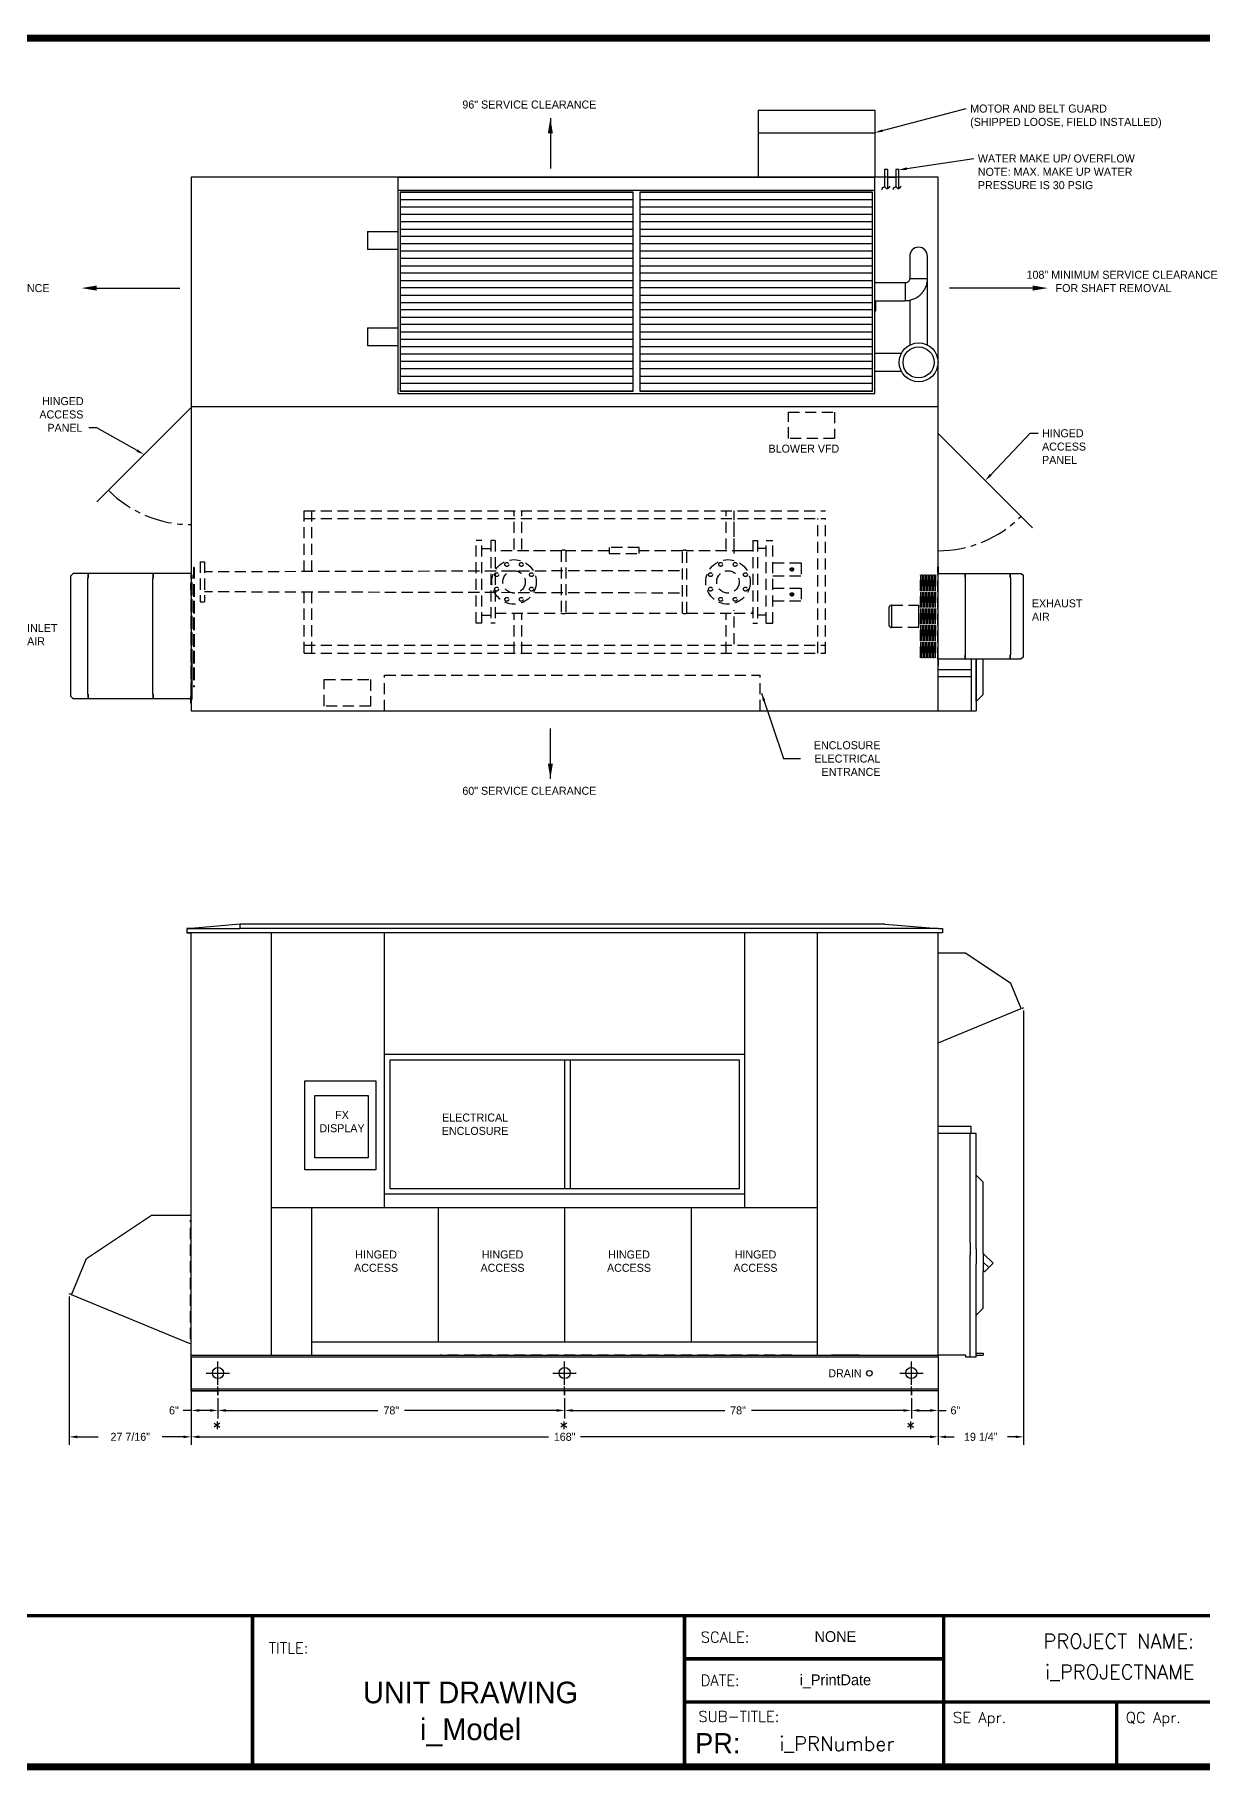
# Model space of a CAD drawing. Header units: inches. Extents: x -268 to 373, y -127 to 277.
# Drawn here: x -52.9 to 209.7, y -118.4 to 272 of the extents above; entities that cross this region are included whole.
import ezdxf
from ezdxf.enums import TextEntityAlignment as Align

# ---------------------------------------------------------------- set-up
doc = ezdxf.new("R2010")
doc.units = ezdxf.units.IN
doc.header["$MEASUREMENT"] = 0
doc.linetypes.add('CENTER', pattern=[2, 1.25, -0.25, 0.25, -0.25])
doc.linetypes.add('HIDDEN', pattern=[0.375, 0.25, -0.125])
doc.layers.get('0').update_dxf_attribs({"color": 10})
doc.layers.get('Defpoints').update_dxf_attribs({"color": 10})
doc.styles.add('ROMANS', font='romans.shx', dxfattribs={"height": 0.125})
doc.styles.add('SIMPLEX', font='SIMPLEX')
doc.dimstyles.get("Standard").update_dxf_attribs({"dimscale": 10, "dimtxt": 0.18, "dimasz": 0.18, "dimexe": 0.18, "dimexo": 0.0625, "dimgap": 0.09, "dimtad": 0, "dimtih": 1, "dimtoh": 1, "dimdec": 4, "dimzin": 0, "dimdsep": 46, "dimlunit": 5, "dimtxsty": 'Standard', "dimcen": -0.2, "dimadec": 0, "dimazin": 0, "dimtfac": 1, "dimtdec": 4, "dimtofl": 0, "dimtmove": 0, "dimatfit": 3, "dimfxl": 1, "dimfrac": 2, "dimtolj": 1, "dimtzin": 0, "dimarcsym": 0})

# ---------------------------------------------------------------- blocks, each defined once
blk = doc.blocks.new('*D18')
at = {"color": 0, "lineweight": -2, "ltscale": 5}
for p, q in [((-45.16, -11.84), (-45.16, -45.21)), ((-17.71, -25.69), (-17.71, -45.21)), ((-43.36, -43.41), (-38.64, -43.41)), ((-19.51, -43.41), (-24.24, -43.41))]:
    blk.add_line(p, q, dxfattribs=at)
at = {"color": 0, "ltscale": 5}
for points in [[(-43.36, -43.11), (-43.36, -43.71), (-45.16, -43.41)], [(-19.51, -43.11), (-19.51, -43.71), (-17.71, -43.41)]]:
    blk.add_solid(points, dxfattribs=at)
at = {"layer": 'Defpoints', "color": 0, "ltscale": 5}
for p in [(-45.16, -11.21), (-17.71, -25.06), (-17.71, -43.41)]:
    blk.add_point(p, dxfattribs=at)
at = {"color": 0, "ltscale": 5, "insert": (-31.44, -43.41), "char_height": 1.8, "attachment_point": 5}
blk.add_mtext('\\A1;27 7/16"', dxfattribs=at)
blk = doc.blocks.new('*D19')
at = {"color": 0, "lineweight": -2, "ltscale": 5}
for p, q in [((169.52, 52.5), (169.52, -45.21)), ((150.29, -26.06), (150.29, -45.21)), ((152.09, -43.41), (153.9, -43.41)), ((167.72, -43.41), (165.9, -43.41))]:
    blk.add_line(p, q, dxfattribs=at)
at = {"color": 0, "ltscale": 5}
for points in [[(152.09, -43.11), (152.09, -43.71), (150.29, -43.41)], [(167.72, -43.11), (167.72, -43.71), (169.52, -43.41)]]:
    blk.add_solid(points, dxfattribs=at)
at = {"layer": 'Defpoints', "color": 0, "ltscale": 5}
for p in [(169.52, 53.12), (150.29, -25.44), (150.29, -43.41)]:
    blk.add_point(p, dxfattribs=at)
at = {"color": 0, "ltscale": 5, "insert": (159.9, -43.41), "char_height": 1.8, "attachment_point": 5}
blk.add_mtext('\\A1;19 1/4"', dxfattribs=at)

msp = doc.modelspace()

# ---------------------------------------------------------------- linework, layer by layer
at = {"color": 1, "linetype": 'Continuous'}
for p, q in [((109.80138, 255.01096), (109.80138, 249.91996)), ((109.80138, 255.01096), (136.05138, 255.01096)), ((136.05138, 255.01096), (136.05138, 249.91996)), ((109.80138, 249.91996), (136.05138, 249.91996)), ((109.80138, 249.91996), (109.80138, 239.88596)), ((136.05138, 249.91996), (136.05138, 239.88596)), ((28.80138, 239.88596), (136.05138, 239.88596)), ((28.80138, 237.01096), (28.80138, 239.88596)), ((136.05138, 237.01096), (136.05138, 239.88596)), ((28.80138, 234.76096), (28.80138, 237.01096)), ((28.80138, 237.01096), (136.05138, 237.01096)), ((28.81738, 234.76096), (28.80138, 234.76096)), ((28.80138, 193.51096), (28.80138, 234.76096)), ((28.81738, 193.51096), (28.81738, 234.76096)), ((81.67638, 236.51096), (29.30138, 236.51096)), ((29.30138, 236.51096), (29.30138, 191.76096)), ((81.67638, 236.44082), (29.32464, 236.44082)), ((81.67638, 234.84082), (29.32464, 234.84082)), ((81.67638, 191.76096), (81.67638, 236.51096)), ((135.55138, 236.51096), (83.17638, 236.51096)), ((83.17638, 236.51096), (83.17638, 191.76096)), ((135.55138, 236.44082), (83.19964, 236.44082)), ((135.55138, 234.84082), (83.19964, 234.84082)), ((135.55138, 191.76096), (135.55138, 236.51096)), ((136.03538, 234.76096), (136.05138, 234.76096)), ((136.03538, 193.51096), (136.03538, 234.76096)), ((136.05138, 234.76096), (136.05138, 237.01096)), ((136.05138, 193.51096), (136.05138, 234.76096)), ((81.67638, 233.15194), (29.32464, 233.15194)), ((81.67638, 231.55194), (29.32464, 231.55194)), ((135.55138, 233.15194), (83.19964, 233.15194)), ((135.55138, 231.55194), (83.19964, 231.55194)), ((21.92638, 227.67726), (21.92638, 223.67718)), ((21.92638, 227.67726), (28.80138, 227.67726)), ((81.67638, 229.86305), (29.32464, 229.86305)), ((81.67638, 228.17416), (29.32464, 228.17416)), ((81.67638, 226.57416), (29.32464, 226.57416)), ((135.55138, 229.86305), (83.19964, 229.86305)), ((135.55138, 228.17416), (83.19964, 228.17416)), ((135.55138, 226.57416), (83.19964, 226.57416)), ((28.80138, 223.67726), (21.92638, 223.67726)), ((81.67638, 224.88527), (29.32464, 224.88527)), ((81.67638, 223.28527), (29.32464, 223.28527)), ((135.55138, 224.88527), (83.19964, 224.88527)), ((135.55138, 223.28527), (83.19964, 223.28527)), ((81.67638, 221.59638), (29.32464, 221.59638)), ((81.67638, 219.90749), (29.32464, 219.90749)), ((135.55138, 221.59638), (83.19964, 221.59638)), ((135.55138, 219.90749), (83.19964, 219.90749)), ((143.91038, 222.15188), (143.91038, 219.15188)), ((143.91038, 219.15188), (143.91038, 217.15188)), ((147.91038, 219.15188), (147.91038, 222.15188)), ((147.91038, 217.15188), (147.91038, 219.15188)), ((81.67638, 218.30749), (29.32464, 218.30749)), ((81.67638, 216.6186), (29.32464, 216.6186)), ((81.67638, 215.0186), (29.32464, 215.0186)), ((135.55138, 218.30749), (83.19964, 218.30749)), ((135.55138, 216.6186), (83.19964, 216.6186)), ((135.55138, 215.0186), (83.19964, 215.0186)), ((142.92638, 216.13596), (136.05138, 216.13596)), ((142.92638, 216.13596), (142.92638, 212.13588)), ((143.91038, 217.15188), (147.91046, 217.15188)), ((147.91038, 202.15221), (147.91038, 217.15188)), ((81.67638, 213.32971), (29.32464, 213.32971)), ((81.67638, 211.64082), (29.32464, 211.64082)), ((135.55138, 213.32971), (83.19964, 213.32971)), ((135.55138, 211.64082), (83.19964, 211.64082)), ((136.05138, 212.13596), (142.92638, 212.13596)), ((136.30138, 211.88596), (136.05138, 211.88596)), ((136.30138, 209.88596), (136.30138, 211.88596)), ((143.91038, 212.23752), (143.91038, 202.15211)), ((81.67638, 210.04082), (29.32464, 210.04082)), ((81.67638, 208.35194), (29.32464, 208.35194)), ((135.55138, 210.04082), (83.19964, 210.04082)), ((135.55138, 208.35194), (83.19964, 208.35194)), ((136.05138, 209.88596), (136.30138, 209.88596)), ((21.92638, 205.99438), (21.92638, 201.9943)), ((21.92638, 205.99438), (28.80138, 205.99438)), ((81.67638, 206.75194), (29.32464, 206.75194)), ((81.67638, 205.06305), (29.32464, 205.06305)), ((81.67638, 203.37416), (29.32464, 203.37416)), ((135.55138, 206.75194), (83.19964, 206.75194)), ((135.55138, 205.06305), (83.19964, 205.06305)), ((135.55138, 203.37416), (83.19964, 203.37416)), ((28.80138, 201.99438), (21.92638, 201.99438)), ((81.67638, 201.77416), (29.32464, 201.77416)), ((81.67638, 200.08527), (29.32464, 200.08527)), ((135.55138, 201.77416), (83.19964, 201.77416)), ((135.55138, 200.08527), (83.19964, 200.08527)), ((142.01932, 200.26096), (136.05138, 200.26096)), ((81.67638, 198.48527), (29.32464, 198.48527)), ((81.67638, 196.79638), (29.32464, 196.79638)), ((135.55138, 198.48527), (83.19964, 198.48527)), ((135.55138, 196.79638), (83.19964, 196.79638)), ((136.05138, 196.26096), (142.01932, 196.26096)), ((28.80138, 191.26096), (28.80138, 193.51096)), ((28.81738, 193.51096), (28.80138, 193.51096)), ((29.30138, 191.76096), (81.67638, 191.76096)), ((81.67638, 195.10749), (29.32464, 195.10749)), ((81.67638, 193.50749), (29.32464, 193.50749)), ((81.67638, 191.8186), (29.32464, 191.8186)), ((83.17638, 191.76096), (135.55138, 191.76096)), ((135.55138, 195.10749), (83.19964, 195.10749)), ((135.55138, 193.50749), (83.19964, 193.50749)), ((135.55138, 191.8186), (83.19964, 191.8186)), ((136.03538, 193.51096), (136.05138, 193.51096)), ((136.05138, 191.26096), (136.05138, 193.51096)), ((28.80138, 191.26096), (136.05138, 191.26096))]:
    msp.add_line(p, q, dxfattribs=at)
at = {"color": 1, "ltscale": 5}
for p, q in [((63.07601, 253.18185), (63.07601, 241.89941)), ((150.28542, 239.88596), (-17.71458, 239.88596)), ((-17.71458, 239.88596), (-17.71458, 119.88596)), ((138.96434, 241.66457), (138.23276, 241.66457)), ((138.23276, 241.66457), (138.23276, 237.73298)), ((138.96434, 237.36658), (138.96434, 241.66457)), ((138.96434, 239.88596), (140.75712, 239.88596)), ((141.48869, 241.66457), (140.75712, 241.66457)), ((140.75712, 241.66457), (140.75712, 237.73298)), ((141.48869, 237.36658), (141.48869, 241.66457)), ((150.28542, 119.88596), (150.28542, 239.88596)), ((-40.59106, 214.96465), (-20.31737, 214.96465)), ((173.1619, 214.96465), (152.88821, 214.96465)), ((-17.71458, 188.12985), (-38.92778, 166.91664)), ((150.28542, 188.26096), (-17.71458, 188.26096)), ((150.28542, 182.26096), (171.49862, 161.04776)), ((150.22917, 150.8608), (150.22917, 152.2973)), ((150.22917, 152.2973), (150.29167, 152.2973)), ((150.29167, 150.8608), (150.29167, 152.2973)), ((150.29267, 152.2973), (150.29267, 150.8598)), ((-44.78153, 150.24105), (-44.37825, 150.67755)), ((-44.78153, 123.11405), (-44.78153, 150.24105)), ((-44.37825, 150.67755), (-44.32143, 150.67755)), ((-17.59058, 150.74005), (-44.26277, 150.74005)), ((-40.95322, 123.61505), (-40.95322, 149.74005)), ((-40.95285, 123.61505), (-40.95285, 149.74005)), ((-40.90434, 150.67655), (-40.90434, 149.74005)), ((-40.90398, 150.67655), (-40.90434, 150.67655)), ((-40.90434, 149.74005), (-40.90398, 149.74005)), ((-40.90398, 149.74005), (-40.90398, 150.67655)), ((-26.32439, 123.61505), (-26.32439, 149.74005)), ((-26.32383, 123.61505), (-26.32383, 149.74005)), ((-26.30603, 150.67655), (-26.30603, 149.74005)), ((-26.30548, 150.67655), (-26.30548, 150.67755)), ((-26.30548, 149.74005), (-26.30548, 150.67655)), ((-17.77808, 147.05285), (-17.77808, 148.49035)), ((-17.71458, 148.49035), (-17.77708, 148.49035)), ((-17.77708, 147.05385), (-17.77708, 148.49035)), ((-17.71458, 151.15348), (-17.71458, 123.02648)), ((-17.71458, 147.05385), (-17.71458, 148.49035)), ((150.29167, 150.8608), (150.22917, 150.8608)), ((150.22917, 150.8608), (150.22917, 131.4838)), ((150.29267, 150.8598), (150.29267, 150.7973)), ((150.29267, 150.7973), (168.88091, 150.7973)), ((150.29267, 150.7963), (156.35328, 150.7963)), ((156.35328, 150.7963), (156.35328, 150.7973)), ((156.35328, 149.8598), (156.35328, 150.7963)), ((156.35384, 150.7963), (166.53787, 150.7963)), ((156.35384, 150.7963), (156.35384, 149.8598)), ((156.37164, 149.8598), (156.37164, 132.4848)), ((156.37219, 149.8598), (156.37219, 132.4848)), ((166.53787, 149.8598), (166.53787, 150.7963)), ((166.53787, 150.7963), (166.53824, 150.7963)), ((166.53824, 149.8598), (166.53787, 149.8598)), ((166.53824, 150.7963), (168.88184, 150.7963)), ((166.53824, 150.7963), (166.53824, 149.8598)), ((166.58674, 149.8598), (166.58674, 132.4848)), ((166.58711, 149.8598), (166.58711, 132.4848)), ((168.88184, 150.7963), (168.93958, 150.7963)), ((168.93957, 150.7973), (168.9964, 150.7973)), ((168.9964, 150.7973), (169.39967, 150.3608)), ((169.39967, 150.3608), (169.39967, 131.9838)), ((-17.77808, 147.05285), (-17.77808, 146.99035)), ((-17.77708, 147.05385), (-17.71458, 147.05385)), ((-17.52708, 122.40218), (-17.52708, 132.40218)), ((-17.52708, 122.40218), (-17.52708, 132.40218)), ((-17.52708, 122.40218), (-17.52708, 132.40218)), ((150.29167, 131.4838), (150.22917, 131.4838)), ((150.22917, 131.4838), (150.22917, 130.0473)), ((150.22917, 130.0473), (150.29167, 130.0473)), ((150.29167, 131.4838), (150.29167, 130.0473)), ((150.29267, 131.5483), (156.35328, 131.5483)), ((150.29267, 131.4848), (150.29267, 131.5473)), ((150.29267, 131.5473), (168.88091, 131.5473)), ((150.29267, 131.4848), (150.29267, 130.0473)), ((156.35328, 132.4848), (156.35328, 131.5483)), ((156.35328, 131.5483), (156.35328, 131.5473)), ((156.35384, 131.5483), (156.35384, 132.4848)), ((156.35384, 131.5483), (166.53787, 131.5483)), ((166.53787, 132.4848), (166.53787, 131.5483)), ((166.53824, 132.4848), (166.53787, 132.4848)), ((166.53787, 131.5483), (166.53824, 131.5483)), ((166.53824, 131.5483), (166.53824, 132.4848)), ((166.53824, 131.5483), (168.88184, 131.5483)), ((168.88184, 131.5483), (168.93958, 131.5483)), ((168.9964, 131.5473), (168.93957, 131.5473)), ((169.39967, 131.9838), (168.9964, 131.5473)), ((-44.37825, 122.67755), (-44.78153, 123.11405)), ((-44.32143, 122.67755), (-44.37825, 122.67755)), ((-44.26369, 122.67855), (-44.32143, 122.67855)), ((-44.26277, 122.61505), (-44.26277, 122.67755)), ((-17.59058, 122.61505), (-44.26277, 122.61505)), ((-40.90434, 122.67855), (-40.90434, 123.61505)), ((-40.90434, 123.61505), (-40.90398, 123.61505)), ((-40.90398, 122.67855), (-40.90434, 122.67855)), ((-40.90398, 123.61505), (-40.90398, 122.67855)), ((-26.30603, 122.67855), (-26.30603, 123.61505)), ((-26.30548, 123.61505), (-26.30548, 122.67855)), ((-26.30548, 122.67855), (-26.30548, 122.67755)), ((-17.77808, 123.02748), (-17.77808, 123.08998)), ((-17.77808, 121.58998), (-17.77808, 123.02748)), ((-17.77708, 123.02648), (-17.71458, 123.02648)), ((-17.77708, 123.02648), (-17.77708, 121.58998)), ((-17.71458, 121.58998), (-17.77708, 121.58998)), ((-17.71458, 123.02648), (-17.71458, 121.58998)), ((-17.71458, 119.88596), (150.28542, 119.88596)), ((63.07601, 104.61925), (63.07601, 115.90169)), ((-17.71458, 70.93558), (-18.71458, 70.93558)), ((-18.71458, 70.93558), (-18.71458, 69.93558)), ((-18.71458, 70.93558), (-6.71458, 70.93558)), ((-6.71458, 71.93558), (-17.71458, 70.93558)), ((-6.71458, 70.93558), (-6.71458, 71.93558)), ((138.28542, 71.93558), (-6.71458, 71.93558)), ((138.28542, 70.93558), (-6.71458, 70.93558)), ((138.28542, 71.93558), (150.28542, 70.93558)), ((150.28542, 70.93558), (138.28542, 70.93558)), ((150.28542, 70.93558), (151.28542, 70.93558)), ((151.28542, 70.93558), (151.28542, 69.93558)), ((-18.71458, 69.93558), (-17.71458, 69.93558)), ((151.28542, 69.93558), (-18.71458, 69.93558)), ((-17.71458, -25.06442), (-17.71458, 69.93558)), ((0.33816, -25.06442), (0.33816, 69.93558)), ((0.33816, -25.06442), (0.33816, 69.93558)), ((25.78542, 8.14659), (25.78542, 69.93558)), ((106.78542, 8.14659), (106.78542, 69.93558)), ((123.19072, -25.06442), (123.19072, 69.93558)), ((123.19072, -25.06442), (123.19072, 69.93558)), ((150.28542, -25.06442), (150.28542, 69.93558)), ((156.47203, 65.36871), (150.41142, 65.36871)), ((166.65606, 58.56396), (156.47203, 65.36871)), ((168.99966, 52.90602), (166.65606, 58.56396)), ((150.34792, 45.18021), (168.99966, 52.90602)), ((169.11515, 52.95585), (169.51842, 53.1229)), ((25.78542, 42.64659), (106.78542, 42.64659)), ((27.03542, 41.39659), (105.53542, 41.39659)), ((27.03542, 12.39659), (27.03542, 41.39659)), ((66.28542, 41.39659), (66.28542, 12.39659)), ((67.53542, 41.39659), (67.53542, 12.39659)), ((105.62373, 12.39659), (105.62373, 41.39659)), ((105.53542, 12.39659), (27.03542, 12.39659)), ((9.38012, 8.14659), (123.19072, 8.14659)), ((9.38012, -25.06442), (9.38012, 8.14659)), ((9.38012, 8.14659), (123.19072, 8.14659)), ((9.38012, -25.06442), (9.38012, 8.14659)), ((106.78542, 11.14659), (25.78542, 11.14659)), ((-41.27842, -3.31795), (-26.68048, 6.43608)), ((-26.68048, 6.43608), (-17.96558, 6.43608)), ((-44.63777, -11.42814), (-41.27842, -3.31795)), ((-44.75325, -11.3783), (-45.15653, -11.21126)), ((-44.69643, -11.40384), (-44.63777, -11.42814)), ((-17.96558, -22.47612), (-44.63777, -11.42814)), ((9.38012, -22.06442), (123.19072, -22.06442)), ((9.38012, -22.06442), (123.19072, -22.06442)), ((-17.71458, -25.06442), (150.28542, -25.06442)), ((-17.71458, -33.06442), (-17.71458, -25.06442)), ((-17.71458, -25.43942), (150.28542, -25.43942)), ((150.28542, -25.06442), (150.28542, -33.06442)), ((150.28542, -32.68942), (-17.71458, -32.68942)), ((150.28542, -33.06442), (-17.71458, -33.06442)), ((-17.71458, -33.06442), (-11.71458, -33.06442)), ((-17.71458, -33.68942), (-17.71458, -39.26802)), ((-17.71458, -34.31442), (-17.71458, -45.20749)), ((-11.71458, -34.06442), (-11.71458, -32.06442)), ((-11.71458, -33.06442), (-11.71458, -34.06442)), ((-11.71458, -34.68942), (-11.71458, -39.26802)), ((66.28542, -34.06442), (66.28542, -32.06442)), ((66.28542, -33.06442), (66.28542, -34.06442)), ((66.28542, -34.68942), (66.28542, -39.26802)), ((144.28542, -34.06442), (144.28542, -32.06442)), ((150.28542, -33.06442), (144.28542, -33.06442)), ((144.28542, -33.06442), (144.28542, -34.06442)), ((144.28542, -34.68942), (144.28542, -39.26802)), ((150.28542, -33.68942), (150.28542, -39.26802)), ((150.28542, -34.31442), (150.28542, -45.20749)), ((-17.71458, -37.46802), (-19.51458, -37.46802)), ((-13.51458, -37.46802), (-15.91458, -37.46802)), ((-11.71458, -35.31442), (-11.71458, -39.26802)), ((-9.91458, -37.46802), (24.28542, -37.46802)), ((64.48542, -37.46802), (30.28542, -37.46802)), ((66.28542, -35.31442), (66.28542, -39.26802)), ((68.08542, -37.46802), (102.28542, -37.46802)), ((142.48542, -37.46802), (108.28542, -37.46802)), ((144.28542, -35.31442), (144.28542, -39.26802)), ((146.08542, -37.46802), (148.48542, -37.46802)), ((150.28542, -37.46802), (152.08542, -37.46802)), ((-15.91458, -43.40749), (62.68542, -43.40749)), ((148.48542, -43.40749), (69.88542, -43.40749))]:
    msp.add_line(p, q, dxfattribs=at)
at = {"color": 1, "linetype": 'HIDDEN', "ltscale": 10}
for p, q in [((116.62423, 187.09002), (127.00401, 187.09002)), ((116.62423, 181.16304), (116.62423, 187.09002)), ((127.00401, 187.09002), (127.00401, 181.16304)), ((127.00401, 181.16304), (116.62423, 181.16304)), ((7.65316, 164.88596), (124.96566, 164.88596)), ((7.65316, 151.19313), (7.65316, 164.88596)), ((9.40316, 151.19761), (9.40316, 164.88596)), ((54.90316, 156.13596), (54.90316, 164.88596)), ((56.65316, 156.13596), (56.65316, 164.88596)), ((102.65316, 156.13596), (102.65316, 164.88596)), ((104.40316, 155.26096), (104.40316, 164.88596)), ((104.40316, 156.13596), (104.40316, 164.88596)), ((7.65316, 163.13596), (124.96566, 163.13596)), ((123.21566, 132.88596), (123.21566, 163.13596)), ((124.96566, 132.88596), (124.96566, 163.13596)), ((46.40316, 139.57346), (46.40316, 158.19846)), ((47.65316, 158.19846), (46.40316, 158.19846)), ((47.65316, 139.57346), (47.65316, 158.19846)), ((47.65316, 156.38596), (49.65316, 156.38596)), ((50.65316, 158.19846), (49.65316, 158.19846)), ((49.65316, 158.19846), (49.65316, 139.57346)), ((50.65316, 158.19846), (50.65316, 139.57346)), ((83.02816, 156.63596), (76.27816, 156.63596)), ((76.27816, 156.63596), (76.27816, 155.26096)), ((83.02816, 155.26096), (83.02816, 156.63596)), ((108.65316, 158.19846), (109.65316, 158.19846)), ((108.65316, 158.19846), (108.65316, 139.57346)), ((109.65316, 158.19846), (109.65316, 139.57346)), ((111.65316, 156.38596), (109.65316, 156.38596)), ((111.65316, 139.57346), (111.65316, 158.19846)), ((111.65316, 158.19846), (113.15316, 158.19846)), ((113.15316, 139.57346), (113.15316, 158.19846)), ((-15.71458, 153.38596), (-15.71458, 144.38596)), ((-15.71458, 153.38596), (-14.71458, 153.38596)), ((-14.71458, 153.38596), (-14.71458, 144.38596)), ((61.95016, 155.88596), (50.65316, 155.88596)), ((65.52816, 155.88596), (58.37216, 155.88596)), ((65.52816, 155.88596), (65.52816, 141.88596)), ((66.52816, 155.88596), (66.52816, 141.88596)), ((76.27816, 155.88596), (66.52816, 155.88596)), ((76.27816, 155.26096), (83.02816, 155.26096)), ((92.77816, 155.88596), (83.02816, 155.88596)), ((92.77816, 141.88596), (92.77816, 155.88596)), ((93.77816, 141.88596), (93.77816, 155.88596)), ((106.49716, 155.88596), (93.77816, 155.88596)), ((108.65316, 155.88596), (106.49716, 155.88596)), ((113.15316, 153.13596), (119.52816, 153.13596)), ((119.52816, 153.13596), (119.52816, 150.26096)), ((-17.71458, 123.73354), (-17.71458, 150.48354)), ((-17.71458, 123.30255), (-17.71458, 150.05255)), ((-17.52708, 150.05255), (-17.71458, 150.05255)), ((-17.52708, 123.73354), (-17.52708, 150.48354)), ((-17.52708, 123.30255), (-17.52708, 150.05255)), ((-17.08958, 152.15218), (-17.21458, 152.15218)), ((-17.21458, 152.15218), (-17.21458, 129.40218)), ((-17.08958, 152.15218), (-17.08958, 129.40218)), ((92.09792, 151.40896), (-14.71458, 151.13596)), ((113.15316, 150.26096), (119.52816, 150.26096)), ((146.31979, 131.85629), (146.31979, 150.41879)), ((146.37604, 150.41879), (146.37604, 131.85629)), ((146.65729, 131.85629), (146.65729, 150.41879)), ((146.71354, 150.41879), (146.71354, 131.85629)), ((146.99479, 131.85629), (146.99479, 150.41879)), ((147.05104, 150.41879), (147.05104, 131.85629)), ((147.33229, 131.85629), (147.33229, 150.41879)), ((147.38854, 150.41879), (147.38854, 131.85629)), ((147.66979, 131.85629), (147.66979, 150.41879)), ((147.72604, 150.41879), (147.72604, 131.85629)), ((148.00729, 131.85629), (148.00729, 150.41879)), ((148.06354, 150.41879), (148.06354, 131.85629)), ((148.34479, 131.85629), (148.34479, 150.41879)), ((148.40104, 150.41879), (148.40104, 131.85629)), ((148.68229, 131.85629), (148.68229, 150.41879)), ((148.73854, 150.41879), (148.73854, 131.85629)), ((149.01979, 131.85629), (149.01979, 150.41879)), ((149.07604, 150.41879), (149.07604, 131.85629)), ((149.35729, 131.85629), (149.35729, 150.41879)), ((149.41354, 150.41879), (149.41354, 131.85629)), ((149.69479, 131.85629), (149.69479, 150.41879)), ((149.75104, 150.41879), (149.75104, 131.85629)), ((150.28542, 150.64379), (150.22917, 150.64379)), ((150.22917, 131.63129), (150.22917, 150.64379)), ((150.28542, 131.63129), (150.28542, 150.64379)), ((-17.52708, 146.38391), (-17.71458, 146.38391)), ((-17.08958, 148.05255), (-17.21458, 148.05255)), ((-17.21458, 148.05255), (-17.21458, 125.30255)), ((-17.08958, 148.05255), (-17.08958, 125.30255)), ((92.09792, 146.36296), (-14.71458, 146.63596)), ((7.65316, 132.88596), (7.65316, 146.57879)), ((9.40316, 132.88596), (9.40316, 146.57432)), ((113.15316, 147.51096), (119.52816, 147.51096)), ((113.15316, 144.63596), (119.52816, 144.63596)), ((119.52816, 147.51096), (119.52816, 144.63596)), ((-17.71458, 140.77486), (-17.71458, 140.7795)), ((-17.71458, 140.7795), (-17.71458, 140.77718)), ((-17.71458, 140.77718), (-17.71458, 140.75862)), ((-17.71458, 140.77718), (-17.71458, 140.77486)), ((-17.71458, 140.75862), (-17.71458, 140.7679)), ((-17.71458, 140.7679), (-17.71458, 140.7679)), ((-17.71458, 140.7679), (-17.71458, 140.75862)), ((-15.71458, 144.38596), (-14.71458, 144.38596)), ((47.65316, 141.38596), (49.65316, 141.38596)), ((50.65316, 141.88596), (57.90316, 141.88596)), ((54.90316, 132.88596), (54.90316, 141.63596)), ((56.65316, 132.88596), (56.65316, 141.63596)), ((57.90316, 141.88596), (65.52816, 141.88596)), ((66.52816, 141.88596), (92.77816, 141.88596)), ((93.77446, 143.51096), (93.77816, 143.51096)), ((93.77816, 141.88596), (104.40316, 141.88596)), ((102.65316, 132.88596), (102.65316, 141.63596)), ((104.40316, 134.88596), (104.40316, 142.51096)), ((104.40316, 141.88596), (108.65316, 141.88596)), ((108.40316, 141.88596), (108.65316, 142.13596)), ((111.65316, 141.38596), (109.65316, 141.38596)), ((139.20417, 142.96566), (139.20417, 141.13754)), ((139.20417, 141.13754), (139.20417, 139.30941)), ((139.87917, 143.64066), (145.95417, 143.64066)), ((139.87917, 141.13754), (139.87917, 143.64066)), ((139.87917, 138.63441), (139.87917, 141.13754)), ((145.95417, 141.13754), (145.95417, 143.64066)), ((145.95417, 138.63441), (145.95417, 141.13754)), ((150.22917, 141.13754), (150.22917, 141.1723)), ((150.22917, 141.13754), (150.22917, 141.13754)), ((-17.71458, 136.67523), (-17.71458, 136.67986)), ((-17.71458, 136.67986), (-17.71458, 136.67755)), ((-17.71458, 136.67755), (-17.71458, 136.65899)), ((-17.71458, 136.67755), (-17.71458, 136.67523)), ((-17.71458, 136.65899), (-17.71458, 136.66827)), ((-17.71458, 136.66827), (-17.71458, 136.66827)), ((-17.71458, 136.66827), (-17.71458, 136.65899)), ((47.65316, 139.57346), (46.40316, 139.57346)), ((50.65316, 139.57346), (49.65316, 139.57346)), ((108.65316, 139.57346), (109.65316, 139.57346)), ((111.65316, 139.57346), (113.15316, 139.57346)), ((145.95417, 138.63441), (139.87917, 138.63441)), ((-17.71458, 133.00891), (-17.71458, 132.99035)), ((7.65316, 134.63596), (124.96566, 134.63596)), ((7.65316, 132.88596), (124.96566, 132.88596)), ((-17.08958, 129.40218), (-17.21458, 129.40218)), ((150.28542, 131.63129), (150.22917, 131.63129)), ((-17.52708, 127.40218), (-17.71458, 127.40218)), ((-17.08958, 125.30255), (-17.21458, 125.30255)), ((12.22035, 126.89841), (22.60012, 126.89841)), ((12.22035, 120.97143), (12.22035, 126.89841)), ((22.60012, 126.89841), (22.60012, 120.97143)), ((25.78542, 127.88596), (110.28542, 127.88596)), ((25.78542, 119.88596), (25.78542, 127.88596)), ((110.28542, 119.88596), (110.28542, 127.88596)), ((-17.52708, 123.73354), (-17.71458, 123.73354)), ((-17.52708, 123.30255), (-17.71458, 123.30255)), ((22.60012, 120.97143), (12.22035, 120.97143)), ((-17.90208, -21.40817), (-17.90208, 5.34183)), ((-17.71458, 5.34183), (-17.90208, 5.34183)), ((-17.71458, -21.40817), (-17.71458, 5.34183)), ((-17.71458, -21.40817), (-17.90208, -21.40817)), ((117.42428, -25.06442), (38.38203, -25.06442))]:
    msp.add_line(p, q, dxfattribs=at)
at = {"color": 1}
for p, q in [((157.75331, 129.0955), (150.28542, 129.0955)), ((157.75331, 131.5483), (157.75331, 119.88596)), ((158.86425, 131.5483), (158.86425, 119.88596)), ((158.86425, 122.02065), (158.86425, 131.5483)), ((160.43644, 123.59284), (160.43644, 131.5483)), ((157.75331, 127.52331), (150.28542, 127.52331)), ((160.43644, 123.59284), (158.86425, 122.02065)), ((150.28542, 119.88596), (158.86425, 119.88596)), ((157.75331, 26.38046), (150.28542, 26.38046)), ((158.86425, 24.85253), (150.28542, 24.85253)), ((157.51938, 0.21179), (157.51938, 24.85253)), ((157.75331, 24.85253), (157.75331, 26.38046)), ((158.86425, -1.13307), (158.86425, 24.85253)), ((160.43644, 13.84722), (158.86425, 15.41941)), ((160.43644, -2.15308), (160.43644, 13.84722)), ((157.51938, 0.21179), (157.51938, -2.56747)), ((157.51938, -25.45747), (157.51938, -2.56747)), ((158.86425, -1.13307), (158.86425, -4.47186)), ((162.65232, -4.36897), (160.43644, -2.15308)), ((160.43644, -2.15308), (160.43644, -6.04405)), ((158.86425, -25.45747), (158.86425, -4.47186)), ((161.67958, -5.34172), (160.43644, -4.09857)), ((160.43644, -14.45215), (160.43644, -6.04405)), ((160.70684, -6.31446), (160.43644, -6.04405)), ((162.65232, -4.36897), (160.70684, -6.31446)), ((160.43644, -14.45215), (158.86425, -16.02434)), ((-11.71458, -31.68942), (-11.71458, -26.43942)), ((66.28542, -31.68942), (66.28542, -26.43942)), ((132.50597, -25.06442), (126.28542, -25.06442)), ((144.28542, -31.68942), (144.28542, -26.43942)), ((156.50597, -25.06442), (150.28542, -25.06442)), ((156.50597, -25.45747), (156.50597, -25.06442)), ((158.86425, -25.45747), (156.50597, -25.45747)), ((158.86425, -24.59296), (160.43644, -24.59296)), ((158.86425, -25.06442), (160.43644, -25.06442)), ((160.43644, -24.59296), (160.43644, -25.06442)), ((-14.33958, -29.06442), (-9.08958, -29.06442)), ((63.66042, -29.06442), (68.91042, -29.06442)), ((141.66042, -29.06442), (146.91042, -29.06442))]:
    msp.add_line(p, q, dxfattribs=at)
at = {"ltscale": 5}
for p, q in [((110.59133, 123.88596), (115.52814, 109.14564)), ((115.52814, 109.14564), (119.32229, 109.14564)), ((7.83553, 36.63092), (23.83553, 36.63092)), ((7.83553, 16.63092), (7.83553, 36.63092)), ((23.83553, 36.63092), (23.83553, 18.63092)), ((10.05687, 33.33816), (22.05687, 33.33816)), ((10.05687, 19.33816), (10.05687, 33.33816)), ((22.05687, 33.33816), (22.05687, 19.33816)), ((23.83553, 16.63092), (7.83553, 16.63092)), ((22.05687, 19.33816), (10.05687, 19.33816)), ((23.83553, 18.63092), (23.83553, 16.63092)), ((0.33816, 8.14659), (69.28542, 8.14659)), ((9.38012, 8.14659), (66.28542, 8.14659)), ((37.83277, 8.14659), (37.83277, -22.06442)), ((66.28542, 8.14659), (66.28542, -22.06442)), ((94.73807, 8.14659), (94.73807, -22.06442))]:
    msp.add_line(p, q, dxfattribs=at)
at = {"lineweight": 30}
for p, q in [((-3.95055, -117.62395), (-3.95055, -83.60395)), ((93.24945, -83.60395), (287.64945, -83.60395)), ((93.24945, -117.62395), (93.24945, -83.60395)), ((151.56945, -83.60395), (151.56945, -117.62395)), ((151.56945, -93.32395), (93.24945, -93.32395)), ((287.64945, -103.04395), (93.24945, -103.04395)), ((190.44945, -103.04395), (190.44945, -117.62395))]:
    msp.add_line(p, q, dxfattribs=at)
at = {"const_width": 1.5552}
msp.add_lwpolyline([(-256.67055, -117.62395), (365.40945, -117.62395), (365.40945, 271.17605), (-256.67055, 271.17605), (-256.67055, -117.62395)], dxfattribs=at)
at = {"color": 1, "ltscale": 5}
for points in [[(137.76004, 250.37847), (156.6155, 255.34526)], [(143.26555, 241.8268), (158.34369, 244.11494)], [(-29.88851, 178.40839), (-38.98296, 183.54447), (-40.78296, 183.54447)], [(162.12898, 172.962), (170.98254, 182.32147), (172.78254, 182.32147)]]:
    msp.add_lwpolyline(points, dxfattribs=at)
at = {"color": 1, "linetype": 'HIDDEN', "ltscale": 10}
for points in [[(-17.71458, 133.00891), (-17.71458, 133.00659), (-17.71458, 133.01123)], [(-17.71458, 132.99035), (-17.71458, 132.99963), (-17.71458, 132.99963)]]:
    msp.add_lwpolyline(points, close=True, dxfattribs=at)
at = {"lineweight": 30, "const_width": 0.7776}
for points in [[(365.40945, -83.60395), (-101.15055, -83.60395), (-101.15055, -117.62395)], [(-3.95055, -83.60395), (-3.95055, -117.62395)], [(93.24945, -83.60395), (93.24945, -117.62395)], [(151.56945, -83.60395), (151.56945, -117.62395)], [(151.56945, -93.32395), (93.24945, -93.32395)], [(287.64945, -103.04395), (93.24945, -103.04395)], [(190.44945, -103.04395), (190.44945, -117.62395)]]:
    msp.add_lwpolyline(points, dxfattribs=at)
at = {"color": 1, "linetype": 'Continuous'}
for radius in [4.375, 3.5]:
    msp.add_circle((145.91042, 198.26096), radius, dxfattribs=at)
at = {"color": 1, "linetype": 'HIDDEN', "ltscale": 10}
for centre, radius in [((54.90316, 148.88596), 5), ((53.27675, 152.81245), 0.4375), ((56.52956, 152.81245), 0.4375), ((103.02816, 148.88596), 5), ((101.40175, 152.81245), 0.4375), ((104.65456, 152.81245), 0.4375), ((50.97667, 150.51237), 0.4375), ((54.90316, 148.88596), 2.5235), ((58.82964, 150.51237), 0.4375), ((99.10167, 150.51237), 0.4375), ((103.02816, 148.88596), 2.5235), ((106.95464, 150.51237), 0.4375), ((117.40316, 151.69846), 0.375), ((117.40316, 151.69846), 0.21875), ((50.97667, 147.25956), 0.4375), ((53.27675, 144.95948), 0.4375), ((56.52956, 144.95948), 0.4375), ((58.82964, 147.25956), 0.4375), ((99.10167, 147.25956), 0.4375), ((101.40175, 144.95948), 0.4375), ((104.65456, 144.95948), 0.4375), ((106.95464, 147.25956), 0.4375), ((117.40316, 146.07346), 0.375), ((117.40316, 146.07346), 0.21875)]:
    msp.add_circle(centre, radius, dxfattribs=at)
at = {"color": 1, "ltscale": 5}
for centre, radius in [((-11.71458, -29.06442), 1.25), ((66.28542, -29.06442), 1.25), ((134.84375, -29.10246), 0.625), ((144.28542, -29.06442), 1.25)]:
    msp.add_circle(centre, radius, dxfattribs=at)
at = {"color": 1, "linetype": 'Continuous'}
msp.add_arc((145.91038, 222.15188), 2, 0, 180, dxfattribs=at)
at = {"color": 1, "linetype": 'CENTER', "ltscale": 5}
for centre, start, end in [((-17.71458, 188.12985), 225, 270), ((150.28542, 182.26096), 270, 315)]:
    msp.add_arc(centre, 26.3684, start, end, dxfattribs=at)
at = {"color": 1, "linetype": 'HIDDEN', "ltscale": 10}
for centre, radius, start, end in [((66.03266, 154.94567), 1.0653, 62.2819158, 118.0574063), ((93.27365, 154.94567), 1.0653, 61.9426006, 117.7180834), ((146.34792, 150.41879), 0.02813, 0, 180), ((146.68542, 150.41879), 0.02813, 0, 180), ((147.02292, 150.41879), 0.02813, 0, 180), ((147.36042, 150.41879), 0.02813, 0, 180), ((147.69792, 150.41879), 0.02813, 0, 180), ((148.03542, 150.41879), 0.02813, 0, 180), ((148.37292, 150.41879), 0.02813, 0, 180), ((148.71042, 150.41879), 0.02813, 0, 180), ((149.04792, 150.41879), 0.02813, 0, 180), ((149.38542, 150.41879), 0.02813, 0, 180), ((149.72292, 150.41879), 0.02813, 0, 180), ((66.03186, 142.82346), 1.0625, 241.9274259, 298.0724968), ((93.27365, 142.82626), 1.0653, 242.281915, 298.0574136), ((139.87917, 142.96566), 0.675, 90, 180), ((139.87917, 139.30941), 0.675, 180, 270), ((146.34792, 131.85629), 0.02813, 180, 0), ((146.68542, 131.85629), 0.02813, 180, 0), ((147.02292, 131.85629), 0.02813, 180, 0), ((147.36042, 131.85629), 0.02813, 180, 0), ((147.69792, 131.85629), 0.02813, 180, 0), ((148.03542, 131.85629), 0.02813, 180, 0), ((148.37292, 131.85629), 0.02813, 180, 0), ((148.71042, 131.85629), 0.02813, 180, 0), ((149.04792, 131.85629), 0.02813, 180, 0), ((149.38542, 131.85629), 0.02813, 180, 0), ((149.72292, 131.85629), 0.02813, 180, 0)]:
    msp.add_arc(centre, radius, start, end, dxfattribs=at)
at = {"color": 1, "ltscale": 5}
for centre, radius, start, end in [((-44.26025, 150.67887), 0.06123, 92.3554853, 182.1760952), ((-40.90338, 150.67658), 0.000964, 92.3554853, 182.1760952), ((-40.90311, 150.67672), 0.000884, 110.6112167, 191.2782893), ((-26.30517, 150.67672), 0.000884, 110.6112172, 191.2782894), ((156.35297, 150.79647), 0.000884, 348.7217105, 69.3887829), ((166.53727, 150.79633), 0.000964, 357.8239048, 87.6445143), ((166.537, 150.79647), 0.000884, 348.7217105, 69.3887829), ((168.88087, 150.79633), 0.000964, 357.8239048, 87.6445143), ((156.35297, 131.54812), 0.000884, 290.6112171, 11.2782895), ((166.53727, 131.54826), 0.000964, 272.3554857, 2.1760952), ((166.537, 131.54812), 0.000884, 290.6112171, 11.2782895), ((168.88087, 131.54826), 0.000964, 272.3554857, 2.1760952), ((-44.26025, 122.67622), 0.06123, 177.8239048, 267.6445147), ((-44.26273, 122.67851), 0.000964, 177.8239048, 267.6445147), ((-40.90338, 122.67851), 0.000964, 177.8239048, 267.6445147), ((-40.90311, 122.67837), 0.000884, 168.7217107, 249.3887833), ((-26.30517, 122.67837), 0.000884, 168.7217106, 249.3887828)]:
    msp.add_arc(centre, radius, start, end, dxfattribs=at)
for points, knots in [([(137.66113, 237.11652), (137.63781, 237.41958), (138.33333, 238.05276), (138.78587, 237.03779), (139.34767, 237.62076), (139.49633, 237.88291)], [0, 0, 0, 0, 0.911873942, 1.455399823, 2.359498146, 2.359498146, 2.359498146, 2.359498146]), ([(140.18549, 237.11652), (140.16216, 237.41958), (140.85769, 238.05276), (141.31022, 237.03779), (141.87202, 237.62076), (142.02068, 237.88291)], [0, 0, 0, 0, 0.911873942, 1.455399823, 2.359498146, 2.359498146, 2.359498146, 2.359498146]), ([(150.22917, 150.8608), (150.22993, 150.85338), (150.23144, 150.83858), (150.24318, 150.81906), (150.26031, 150.8047), (150.27798, 150.79806), (150.289, 150.79749), (150.29267, 150.7973)], [0, 0, 0, 0, 0.223049751, 0.445131334, 0.667212557, 0.889293597, 1, 1, 1, 1]), ([(-17.71458, 147.05385), (-17.71534, 147.04643), (-17.71685, 147.03163), (-17.72859, 147.01211), (-17.74572, 146.99775), (-17.76339, 146.99112), (-17.77441, 146.99054), (-17.77808, 146.99035)], [0, 0, 0, 0, 0.223049751, 0.445131334, 0.667212557, 0.889293597, 1, 1, 1, 1]), ([(150.22917, 131.4838), (150.22993, 131.49121), (150.23144, 131.50602), (150.24318, 131.52553), (150.26031, 131.53989), (150.27798, 131.54653), (150.289, 131.5471), (150.29267, 131.5473)], [0, 0, 0, 0, 0.223049751, 0.445131334, 0.667212557, 0.889293597, 1, 1, 1, 1]), ([(-17.71458, 123.02648), (-17.71534, 123.0339), (-17.71685, 123.0487), (-17.72859, 123.06822), (-17.74572, 123.08258), (-17.76339, 123.08921), (-17.77441, 123.08979), (-17.77808, 123.08998)], [0, 0, 0, 0, 0.223049751, 0.445131334, 0.667212557, 0.889293597, 1, 1, 1, 1])]:
    msp.add_open_spline(points, degree=3, knots=knots, dxfattribs=at)
at = {"color": 1, "linetype": 'Continuous'}
for points, knots in [([(142.92638, 212.13596), (143.30634, 212.13925), (143.62152, 212.17459), (143.9523, 212.24658), (144.25775, 212.31306), (144.57652, 212.41078), (144.87249, 212.53595), (145.12392, 212.64228), (145.35889, 212.76841), (145.58746, 212.91418), (145.74984, 213.01774), (145.90898, 213.13121), (146.05948, 213.25235), (146.22845, 213.38835), (146.38652, 213.534), (146.53519, 213.6913), (146.72987, 213.89729), (146.90844, 214.12326), (147.06625, 214.3578), (147.22698, 214.59666), (147.36618, 214.84443), (147.48299, 215.11057), (147.61486, 215.41101), (147.7182, 215.73485), (147.78918, 216.04608), (147.87045, 216.40241), (147.90931, 216.74221), (147.91038, 217.15188)], [0, 0, 0, 0, 0.132188095, 0.132188095, 0.132188095, 0.254254776, 0.254254776, 0.254254776, 0.357946984, 0.357946984, 0.357946984, 0.43161097, 0.43161097, 0.43161097, 0.514315633, 0.514315633, 0.514315633, 0.622621365, 0.622621365, 0.622621365, 0.732924826, 0.732924826, 0.732924826, 0.857441078, 0.857441078, 0.857441078, 1, 1, 1, 1]), ([(143.91038, 217.15188), (143.91097, 217.02443), (143.89404, 216.91806), (143.85585, 216.81023), (143.82467, 216.72222), (143.77932, 216.63324), (143.72466, 216.55515), (143.67797, 216.48844), (143.6245, 216.42968), (143.56237, 216.37719), (143.48525, 216.31205), (143.3948, 216.25656), (143.30392, 216.21676), (143.18659, 216.16536), (143.06854, 216.14009), (142.92638, 216.13596)], [0, 0, 0, 0, 0.222409477, 0.222409477, 0.222409477, 0.403964228, 0.403964228, 0.403964228, 0.559034791, 0.559034791, 0.559034791, 0.751497948, 0.751497948, 0.751497948, 1, 1, 1, 1])]:
    msp.add_open_spline(points, degree=3, knots=knots, dxfattribs=at)
at = {"color": 1, "ltscale": 5}
for points in [[(150.29167, 150.8608), (150.29267, 150.8598)], [(-17.77708, 147.05385), (-17.77808, 147.05285)], [(150.29167, 131.4838), (150.29267, 131.4848)], [(-17.77708, 123.02648), (-17.77808, 123.02748)]]:
    msp.add_open_spline(points, degree=1, dxfattribs=at)
for points in [[(63.64078, 249.7932), (63.07601, 253.18185), (62.51123, 249.7932)], [(137.83646, 250.08836), (136.01942, 249.91996), (137.68363, 250.66857)], [(143.31056, 241.53019), (141.48592, 241.55673), (143.22054, 242.1234)], [(-39.00241, 215.52942), (-42.39106, 214.96465), (-39.00241, 214.39987)], [(-40.59106, 215.26465), (-42.39106, 214.96465), (-40.59106, 214.66465)], [(171.57325, 214.39987), (174.9619, 214.96465), (171.57325, 215.52942)], [(173.1619, 215.26465), (174.9619, 214.96465), (173.1619, 214.66465)], [(-29.74099, 178.66961), (-28.32118, 177.52325), (-30.03603, 178.14717)], [(162.34692, 172.75584), (160.89202, 171.65436), (161.91104, 173.16816)], [(110.85584, 122.08041), (110.59133, 123.88596), (111.42713, 122.26379)], [(62.51123, 108.0079), (63.07601, 104.61925), (63.64078, 108.0079)], [(-15.91458, -37.16802), (-15.91458, -37.76802), (-17.71458, -37.46802)], [(-13.51458, -37.16802), (-13.51458, -37.76802), (-11.71458, -37.46802)], [(-9.91458, -37.16802), (-9.91458, -37.76802), (-11.71458, -37.46802)], [(64.48542, -37.16802), (64.48542, -37.76802), (66.28542, -37.46802)], [(68.08542, -37.16802), (68.08542, -37.76802), (66.28542, -37.46802)], [(142.48542, -37.16802), (142.48542, -37.76802), (144.28542, -37.46802)], [(146.08542, -37.16802), (146.08542, -37.76802), (144.28542, -37.46802)], [(148.48542, -37.16802), (148.48542, -37.76802), (150.28542, -37.46802)], [(-15.91458, -43.10749), (-15.91458, -43.70749), (-17.71458, -43.40749)], [(148.48542, -43.10749), (148.48542, -43.70749), (150.28542, -43.40749)]]:
    msp.add_solid(points, dxfattribs=at)

# ---------------------------------------------------------------- texts
at = {"color": 1}
for s, p in [('96" SERVICE CLEARANCE', (43.27267, 255.35123)), ('MOTOR AND BELT GUARD', (157.5155, 254.44526)), ('(SHIPPED LOOSE, FIELD INSTALLED)', (157.5155, 251.44526)), ('WATER MAKE UP/ OVERFLOW', (159.24369, 243.21494)), ('NOTE: MAX. MAKE UP WATER', (159.24369, 240.21494)), ('PRESSURE IS 30 PSIG', (159.24369, 237.21494)), ('108" MINIMUM SERVICE CLEARANCE', (170.20287, 217.06465)), ('60" SERVICE CLEARANCE', (-79.75441, 214.06465)), ('FOR SHAFT REMOVAL', (176.73412, 214.06465)), ('ACCESS', (-51.88296, 185.64447)), ('HINGED', (-51.28296, 188.64447)), ('PANEL', (-50.08296, 182.64447)), ('BLOWER VFD', (112.14974, 177.95635)), ('ACCESS', (173.68254, 178.42147)), ('HINGED', (173.68254, 181.42147)), ('PANEL', (173.68254, 175.42147)), ('60" SERVICE CLEARANCE', (43.27267, 100.99865))]:
    msp.add_text(s, height=1.8, dxfattribs=at).set_placement(p)
at = {"color": 1, "style": 'ROMANS'}
for p in [(-12.92476, -42.92629), (65.07524, -42.92629), (143.07524, -42.92629)]:
    msp.add_text('*', height=2.99066, dxfattribs=at).set_placement(p)
at = {"lineweight": 30, "style": 'SIMPLEX'}
for s, p in [('TITLE:', (-0.30555, -92.10895)), ('SCALE:', (96.89445, -89.67895)), ('DATE:', (96.89445, -99.39895)), ('SUB-TITLE:', (96.36788, -107.51545)), ('SE Apr.', (153.6356, -107.74128)), ('QC Apr.', (192.5156, -107.74128))]:
    msp.add_text(s, height=2.43, dxfattribs=at).set_placement(p)
at = {"lineweight": 30}
for s, height, p in [('NONE', 2.43, (127.17926, -89.55057)), ('i_PrintDate', 2.43, (127.17926, -99.27057)), ('UNIT DRAWING', 4.86, (45.10872, -103.32917)), ('i_Model', 4.86, (45.10872, -111.61232))]:
    msp.add_text(s, height=height, dxfattribs=at).set_placement(p, align=Align.CENTER)
at = {"lineweight": 30, "style": 'SIMPLEX'}
for s, p in [('PROJECT NAME:', (190.93754, -90.97474)), ('i_PROJECTNAME', (191.18292, -97.88195)), ('i_PRNumber', (127.52011, -114.04375))]:
    msp.add_text(s, height=3.22704, dxfattribs=at).set_placement(p, align=Align.CENTER)
at = {"lineweight": 30}
msp.add_text('PR:', height=4.55625, dxfattribs=at).set_placement((105.81497, -114.60523), align=Align.RIGHT)
at = {"color": 1, "ltscale": 5, "char_height": 1.8}
for s, insert, attachment_point in [('EXHAUST\\PAIR', (171.40065, 144.95547), 1), ('INLET\\PAIR', (-54.6424, 139.42558), 1), ('ENCLOSURE\\PELECTRICAL\\PENTRANCE', (137.33032, 105.22377), 9), ('FX\\PDISPLAY', (16.19249, 27.49352), 5), ('ELECTRICAL\\PENCLOSURE', (46.14179, 26.89659), 5), ('HINGED\\PACCESS', (23.86073, -3.89879), 5), ('HINGED\\PACCESS', (52.31338, -3.89879), 5), ('HINGED\\PACCESS', (80.76603, -3.89879), 5), ('HINGED\\PACCESS', (109.21868, -3.89879), 5), ('DRAIN', (133.0887, -30.0035), 9), ('\\A1;6"', (-21.61458, -37.46802), 5), ('\\A1;78"', (27.28542, -37.46802), 5), ('\\A1;78"', (105.28542, -37.46802), 5), ('\\A1;6"', (154.18542, -37.46802), 5), ('\\A1;168"', (66.28542, -43.40749), 5)]:
    msp.add_mtext(s, dxfattribs=dict(at, insert=insert, attachment_point=attachment_point))

# ---------------------------------------------------------------- dimensions: what is measured, and where the dimension line sits
at = {"ltscale": 5}
for base, p1, p2, picture, middle in [((150.28542, -43.40749), (169.51842, 53.1229), (150.28542, -25.43942), '*D19', (159.90192, -43.40749)), ((-17.714581, -43.407488), (-45.156527, -11.211259), (-17.714581, -25.06442), '*D18', (-31.435554, -43.407488))]:
    dim = msp.add_linear_dim(base=base, p1=p1, p2=p2, dimstyle='Standard', override={"dimpost": '"'}, dxfattribs=at)
    dim.commit()
    dim.dimension.update_dxf_attribs({"geometry": picture, "text_midpoint": middle})

doc.saveas('drawing.dxf')
